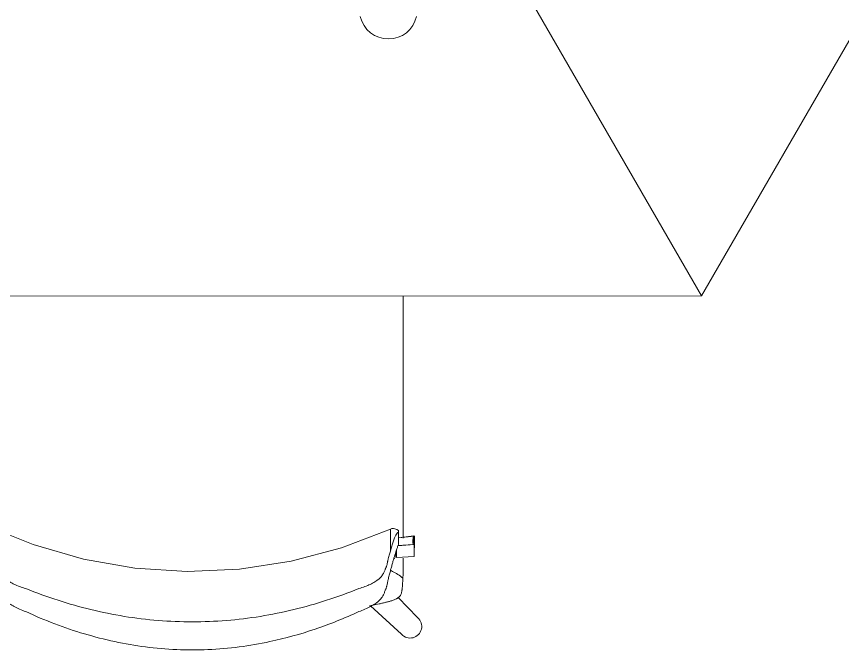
# Model space of a CAD drawing. Header units: millimetres. Extents: x 155927 to 326028, y -36033 to 97293.
# Drawn here: x 178571 to 179505, y 16605 to 17322 of the extents above; entities that cross this region are included whole.
import ezdxf

# ---------------------------------------------------------------- set-up
doc = ezdxf.new("R2010")
doc.units = ezdxf.units.MM
doc.header["$MEASUREMENT"] = 0
doc.layers.add('A-GENM', color=8, linetype='CONTINUOUS', lineweight=9)
doc.layers.add('I-FURN', color=8, linetype='CONTINUOUS', lineweight=9)

msp = doc.modelspace()

# ---------------------------------------------------------------- linework, layer by layer
at = {"layer": 'A-GENM'}
msp.add_arc((178991.25, 17329.14), 32.54, 192.68038, 347.31962, dxfattribs=at)
at = {"layer": 'I-FURN'}
for p, q in [((179345.36, 17006.09), (179920.34, 18002.03)), ((179345.36, 17006.09), (178943.01, 17702.95)), ((178943.01, 17702.95), (179345.36, 17006.09)), ((178195.36, 17006.06), (179345.36, 17006.09)), ((178589.6, 16725.12), (178545.67, 16742.61)), ((178993.44, 16742.61), (178938.3, 16721.34)), ((178993.44, 16742.61), (178995.26, 16743.12)), ((178995.26, 16743.12), (178997.14, 16743.23)), ((178997.14, 16743.23), (178998.64, 16743.03)), ((178998.64, 16743.03), (179000.78, 16742.25)), ((179000.78, 16742.25), (179002.55, 16741.04)), ((179002.55, 16725.34), (179002.55, 16738.97)), ((179019.73, 16734.8), (179002.55, 16732.74)), ((179020.68, 16734.77), (179002.55, 16732.6)), ((179020.68, 16721.44), (179020.68, 16734.77)), ((178646.4, 16708.69), (178589.6, 16725.12)), ((178938.3, 16721.34), (178881.18, 16706.15)), ((179000.45, 16710.36), (179000.45, 16719.2)), ((179002.01, 16723.8), (179020.35, 16725.05)), ((179002.04, 16723.89), (179019.4, 16725.08)), ((179020.35, 16725.05), (179020.35, 16711.72)), ((178704.65, 16698.5), (178646.4, 16708.69)), ((178999.5, 16710.39), (178999.5, 16716.29)), ((179020.35, 16711.72), (179000.45, 16710.36)), ((178763.66, 16694.66), (178704.65, 16698.5)), ((178881.18, 16706.15), (178822.73, 16697.22)), ((178822.73, 16697.22), (178763.66, 16694.66)), ((179024.31, 16642.46), (179002.2, 16665.24)), ((178971, 16655.97), (179006.11, 16623.74))]:
    msp.add_line(p, q, dxfattribs=at)
msp.add_arc((179015.83, 16632.49), 13.09, 221.98964, 49.60587, dxfattribs=at)
for centre, end_param in [((179036.22, 16729.41), 3.398599), ((179037.17, 16729.38), 3.398599), ((179037.17, 16716.05), 2.902745)]:
    msp.add_ellipse(centre, major_axis=(17.39, 0), ratio=0.978487, start_param=2.819103, end_param=end_param, dxfattribs=at)
for points, knots in [([(179007.84, 17006.4), (179007.84, 17006.3), (179007.84, 17001.18), (179007.84, 16990.92), (179007.84, 16975.57), (179007.84, 16960.45), (179007.84, 16947.88), (179007.84, 16937.78), (179007.84, 16930.13), (179007.84, 16922.51), (179007.84, 16912.49), (179007.84, 16900.11), (179007.84, 16887.77), (179007.84, 16877.82), (179007.84, 16870.25), (179007.84, 16862.67), (179007.84, 16852.67), (179007.84, 16840.25), (179007.84, 16827.77), (179007.84, 16817.68), (179007.84, 16810), (179007.84, 16802.33), (179007.84, 16792.27), (179007.84, 16779.77), (179007.84, 16764.71), (179007.84, 16749.28), (179007.84, 16738.53), (179007.84, 16732.96), (179007.84, 16732.5)], [-0.7507659, -0.7507659, -0.7507659, -0.7507659, -0.75, -0.7142857, -0.6785714, -0.6428571, -0.6071429, -0.5892857, -0.5714286, -0.5535714, -0.5357143, -0.5, -0.4642857, -0.4464286, -0.4285714, -0.4107143, -0.3928571, -0.3571429, -0.3214286, -0.3035714, -0.2857143, -0.2678571, -0.25, -0.2142857, -0.1785714, -0.1428571, -0.1071429, -0.103964, -0.103964, -0.103964, -0.103964]), ([(178993.44, 16741.95), (178993.44, 16741.69), (178993.44, 16741.05), (178993.44, 16739.05), (178993.44, 16735.15), (178993.44, 16727.95), (178993.44, 16721.42), (178993.44, 16717.66)], [0.4444444, 0.4444444, 0.4444444, 0.4444444, 0.5138889, 0.5833333, 0.7222222, 0.8611111, 1, 1, 1, 1]), ([(179002.55, 16738.97), (179002.55, 16739.53), (179002.55, 16740.35), (179002.55, 16741.01), (179002.55, 16741.11), (179002.55, 16740.49), (179002.55, 16739.71), (179002.55, 16739.34)], [0, 0, 0, 0, 0.125, 0.25, 0.375, 0.5, 0.5837817, 0.5837817, 0.5837817, 0.5837817]), ([(178545.67, 16717.66), (178546.12, 16716.1), (178546.78, 16713.74), (178547.54, 16710.95), (178547.96, 16709.35), (178548.29, 16708.15), (178548.56, 16706.98), (178548.84, 16705.5), (178549.06, 16704.05), (178549.37, 16702.56), (178549.69, 16701.4), (178550.04, 16700.36), (178550.35, 16699.6), (178550.55, 16699.15), (178550.72, 16698.8), (178550.88, 16698.45), (178551.1, 16697.97), (178551.48, 16697.1), (178552.03, 16695.81), (178552.74, 16694.17), (178553.57, 16692.49), (178554.54, 16690.77), (178555.72, 16689.07), (178556.92, 16687.68), (178557.88, 16686.74), (178558.48, 16686.21), (178558.95, 16685.83), (178559.43, 16685.45), (178560.09, 16684.94), (178561.3, 16684.07), (178563.17, 16682.85), (178565.64, 16681.44), (178569.23, 16679.63), (178574.28, 16677.52), (178578.93, 16676.01), (178581.42, 16675.31)], [0, 0, 0, 0, 0.125, 0.1875, 0.21875, 0.25, 0.28125, 0.3125, 0.375, 0.40625, 0.4375, 0.46875, 0.484375, 0.492188, 0.5, 0.507812, 0.515625, 0.53125, 0.5625, 0.59375, 0.625, 0.65625, 0.6875, 0.71875, 0.734375, 0.742188, 0.75, 0.757812, 0.765625, 0.78125, 0.8125, 0.84375, 0.875, 0.9375, 1, 1, 1, 1]), ([(179000.12, 16718.2), (178999.44, 16716.31), (178998.39, 16713.08), (178996.94, 16708.05), (178995.81, 16703.97), (178994.67, 16699.73), (178993.48, 16695.25), (178992.4, 16691.2), (178991.53, 16687.85), (178990.96, 16685.7), (178990.56, 16683.99), (178990.25, 16682.31), (178989.98, 16680.61), (178989.62, 16678.87), (178989.29, 16677.52), (178988.92, 16676.35), (178988.6, 16675.5), (178988.41, 16675.01), (178988.25, 16674.63), (178988.08, 16674.25), (178987.87, 16673.74), (178987.51, 16672.83), (178986.99, 16671.5), (178986.33, 16669.85), (178985.56, 16668.16), (178984.64, 16666.44), (178983.51, 16664.72), (178982.36, 16663.29), (178981.4, 16662.31), (178980.82, 16661.75), (178980.36, 16661.34), (178979.87, 16660.93), (178979.21, 16660.38), (178978.01, 16659.43), (178976.14, 16658.09), (178973.66, 16656.5), (178970.05, 16654.44), (178964.94, 16651.97), (178960.22, 16650.12), (178957.69, 16649.24)], [0, 0, 0, 0, 0.142857, 0.214286, 0.285714, 0.357143, 0.428571, 0.5, 0.535714, 0.571429, 0.589286, 0.607143, 0.642857, 0.660714, 0.678571, 0.696429, 0.705357, 0.709821, 0.714286, 0.71875, 0.723214, 0.732143, 0.75, 0.767857, 0.785714, 0.803571, 0.821429, 0.839286, 0.848214, 0.852679, 0.857143, 0.861607, 0.866071, 0.875, 0.892857, 0.910714, 0.928571, 0.964286, 1, 1, 1, 1]), ([(178957.69, 16675.31), (178960.18, 16676.01), (178964.83, 16677.52), (178969.88, 16679.63), (178973.47, 16681.44), (178975.94, 16682.85), (178977.81, 16684.07), (178979.02, 16684.94), (178979.68, 16685.45), (178980.17, 16685.83), (178980.63, 16686.21), (178981.23, 16686.74), (178982.19, 16687.68), (178983.39, 16689.07), (178984.57, 16690.77), (178985.55, 16692.49), (178986.37, 16694.17), (178987.09, 16695.81), (178987.63, 16697.1), (178988.01, 16697.97), (178988.23, 16698.45), (178988.4, 16698.8), (178988.56, 16699.15), (178988.76, 16699.6), (178989.07, 16700.36), (178989.43, 16701.4), (178989.74, 16702.56), (178990.05, 16704.05), (178990.27, 16705.5), (178990.55, 16706.98), (178990.82, 16708.15), (178991.15, 16709.35), (178991.57, 16710.95), (178992.33, 16713.74), (178992.99, 16716.1), (178993.44, 16717.66)], [0, 0, 0, 0, 0.0625, 0.125, 0.15625, 0.1875, 0.21875, 0.234375, 0.242188, 0.25, 0.257812, 0.265625, 0.28125, 0.3125, 0.34375, 0.375, 0.40625, 0.4375, 0.46875, 0.484375, 0.492188, 0.5, 0.507812, 0.515625, 0.53125, 0.5625, 0.59375, 0.625, 0.6875, 0.71875, 0.75, 0.78125, 0.8125, 0.875, 1, 1, 1, 1]), ([(179007.63, 16687.01), (179005.75, 16688.6), (179001.95, 16691.44), (178997.24, 16694.26), (178994.44, 16695.61), (178993.62, 16695.99)], [0, 0, 0, 0, 0.02777778, 0.05555556, 0.06696683, 0.06696683, 0.06696683, 0.06696683]), ([(179007.63, 16687.01), (179007.57, 16685.93), (179007.48, 16684.27), (179007.36, 16682.32), (179007.29, 16681.22), (179007.24, 16680.4), (179007.18, 16679.6), (179007.11, 16678.59), (179007.01, 16677.37), (179006.9, 16676.14), (179006.81, 16675.25), (179006.75, 16674.74), (179006.7, 16674.34), (179006.65, 16673.95), (179006.58, 16673.44), (179006.45, 16672.56), (179006.24, 16671.36), (179005.9, 16670.01), (179005.47, 16668.78), (179004.84, 16667.56), (179003.94, 16666.39), (179002.98, 16665.47), (179002.1, 16664.82), (179001.42, 16664.39), (179000.73, 16663.99), (178999.75, 16663.49), (178998.43, 16662.91), (178996.75, 16662.26), (178994.97, 16661.66), (178993.24, 16661.13), (178991.65, 16660.68), (178990.1, 16660.25), (178988.42, 16659.81), (178986.58, 16659.35), (178984.12, 16658.76), (178979.69, 16657.73), (178975.93, 16656.92), (178973.6, 16656.42)], [0, 0, 0, 0, 0.0625, 0.09375, 0.109375, 0.125, 0.140625, 0.15625, 0.1875, 0.21875, 0.234375, 0.242188, 0.25, 0.257812, 0.265625, 0.28125, 0.3125, 0.34375, 0.375, 0.40625, 0.4375, 0.46875, 0.484375, 0.5, 0.515625, 0.53125, 0.5625, 0.59375, 0.625, 0.65625, 0.6875, 0.71875, 0.75, 0.78125, 0.8125, 0.875, 1, 1, 1, 1]), ([(178581.42, 16675.31), (178593.36, 16670.44), (178617.53, 16661.63), (178667.11, 16647.58), (178730.82, 16637.23), (178808.3, 16637.23), (178872.01, 16647.58), (178921.59, 16661.63), (178945.76, 16670.45), (178957.69, 16675.31)], [-1, -1, -1, -1, -0.9, -0.8, -0.6, -0.4, -0.2, -0.1, 0, 0, 0, 0]), ([(178581.42, 16649.24), (178578.89, 16650.12), (178574.17, 16651.97), (178569.06, 16654.44), (178565.45, 16656.5), (178562.97, 16658.09), (178561.11, 16659.43), (178559.9, 16660.38), (178559.25, 16660.92), (178558.94, 16661.18), (178558.8, 16661.31)], [0, 0, 0, 0, 0.0357143, 0.0714286, 0.0892857, 0.1071429, 0.125, 0.1339286, 0.1383929, 0.1424939, 0.1424939, 0.1424939, 0.1424939]), ([(178957.69, 16649.24), (178941.63, 16641.76), (178908.78, 16628.6), (178851.86, 16612.82), (178787.34, 16604.31), (178716.38, 16607.47), (178658.57, 16619.96), (178613.85, 16635.1), (178592.13, 16644.25), (178581.42, 16649.24)], [-1, -1, -1, -1, -0.863636, -0.727273, -0.545455, -0.363636, -0.181818, -0.090909, 0, 0, 0, 0])]:
    msp.add_open_spline(points, degree=3, knots=knots, dxfattribs=at)
for points in [[(178993.44, 16717.66), (178993.98, 16719.69), (178995.07, 16723.51), (178996.72, 16728.47), (178998.24, 16732.68), (178999.72, 16735.94), (179001.21, 16738.07), (179002.12, 16738.78), (179002.55, 16738.97)], [(179002.55, 16725.34), (179002.17, 16724.25), (179001.36, 16721.99), (179000.53, 16719.51), (179000.12, 16718.2)], [(178997.21, 16708.79), (178997.61, 16709.06), (178998.01, 16709.33), (178998.37, 16709.59)], [(179007.84, 16709.77), (179007.84, 16703.26), (179007.84, 16696.97), (179007.84, 16690.85)], [(179007.84, 16690.85), (179007.8, 16690.21), (179007.74, 16688.93), (179007.67, 16687.65), (179007.63, 16687.01)], [(178969.94, 16655.73), (178971.16, 16655.96), (178972.38, 16656.19), (178973.6, 16656.42)], [(178973.6, 16656.42), (178972.4, 16656.19), (178971.2, 16655.96), (178970, 16655.74)]]:
    msp.add_open_spline(points, degree=3, dxfattribs=at)

doc.saveas('drawing.dxf')
